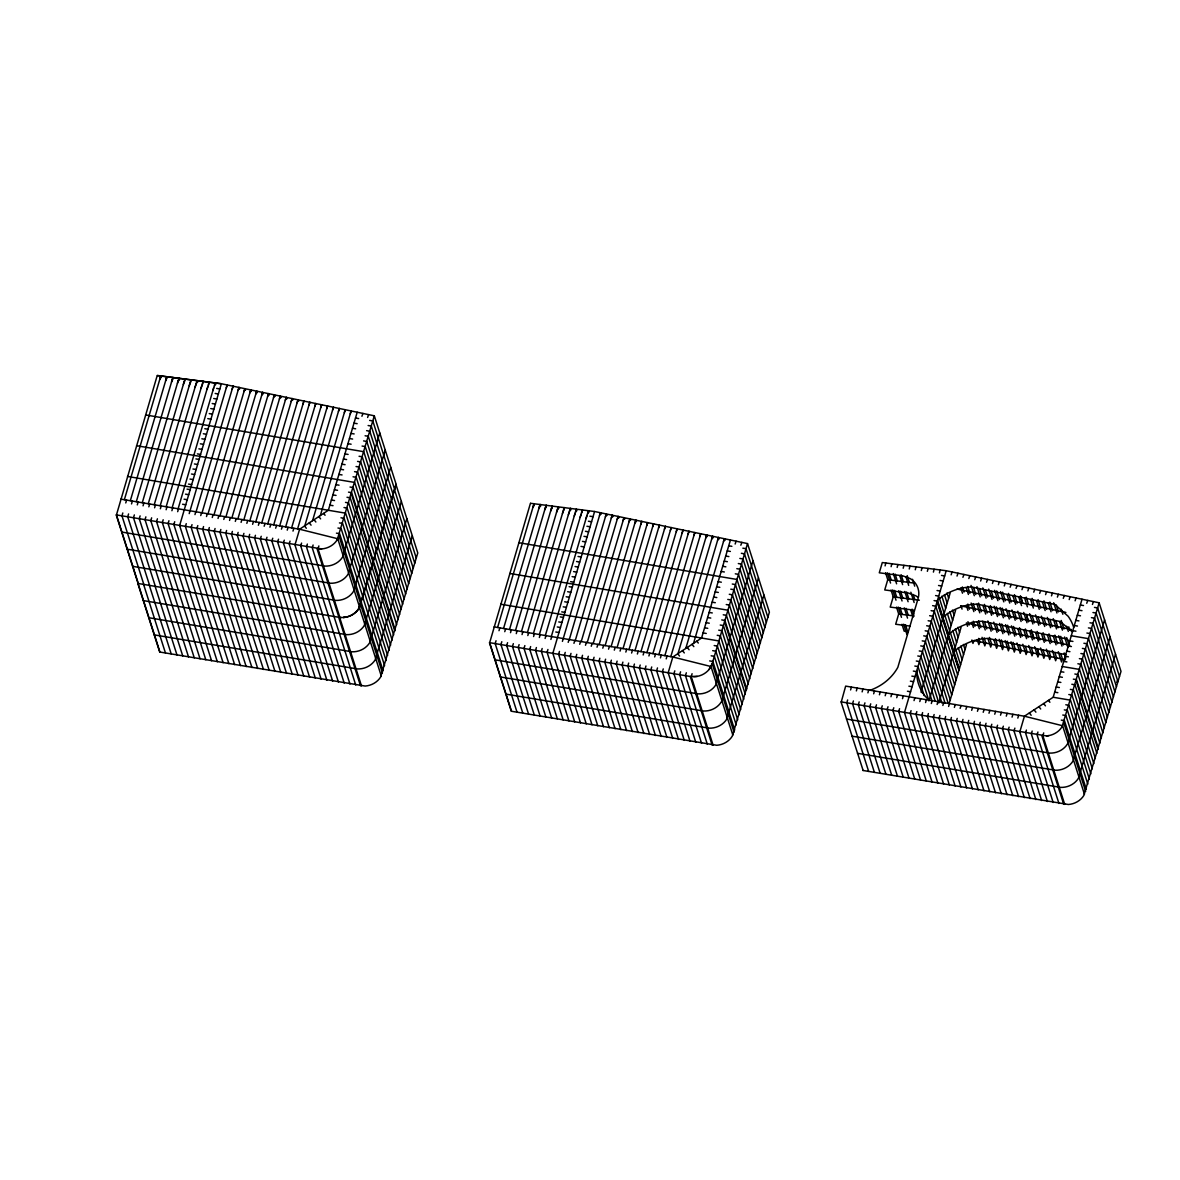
<?xml version="1.0" encoding="UTF-8"?>
<svg xmlns="http://www.w3.org/2000/svg" width="1180" height="1180" viewBox="0 0 1180 1180"><rect width="100%" height="100%" fill="white"/><g stroke="black" fill="none" stroke-linecap="round" stroke-linejoin="round"><path stroke-width="1.5" d="M160.259 378.913L160.967 376.007M166.292 379.68L167.014 376.789M172.339 380.462L173.047 377.556M178.372 381.228L179.095 378.338M184.419 382.01L185.127 379.104M190.452 382.777L191.175 379.886M196.5 383.559L197.207 380.653M202.532 384.326L203.255 381.42M208.58 385.108L209.288 382.202M214.613 385.875L215.335 382.969M533.478 506.677L534.186 503.772M539.511 507.459L540.234 504.553M545.558 508.226L546.266 505.32M551.591 509.008L552.314 506.102M557.639 509.775L558.347 506.869M563.671 510.542L564.394 507.651M569.719 511.324L570.427 508.418M575.751 512.091L576.474 509.2M581.799 512.872L582.507 509.967M587.832 513.639L588.554 510.748M885.088 565.899L885.797 562.993M891.121 566.68L891.829 563.775M897.169 567.447L897.877 564.542M903.202 568.229L903.91 565.323M909.249 568.996L909.957 566.09M915.282 569.778L915.99 566.872M921.329 570.545L922.037 567.639M905.473 624.722L907.656 631.58L906.948 634.486L903.673 624.205M927.362 571.327L928.07 568.421M933.41 572.094L934.117 569.188M939.442 572.875L940.15 569.97M340.946 617.494L343.542 617.509A18.113 15.797 -17.7 0 0 359.045 608.423L396.17 484.405L374.311 415.817L221.368 383.751L157.235 375.476L116.451 514.923L138.311 583.51M530.454 503.241L489.671 642.687L511.53 711.275M841.281 701.908L845.662 686.111L1024.417 716.216L1062.59 725.744L1084.464 794.332M124.357 499.715L160.79 375.933L161.424 377.497M122.809 512.961L121.968 515.852L143.827 584.439M125.759 502.946L126.599 500.099M130.331 500.718L166.837 376.715M128.576 513.934L127.735 516.825L149.595 585.413M131.526 503.919L132.367 501.058M136.305 501.721L172.87 377.482M134.343 514.908L133.502 517.799L155.362 586.386M137.293 504.893L138.134 502.031M142.279 502.724L178.903 378.264L179.537 379.842M140.11 515.881L139.27 518.758L161.129 587.345M143.06 505.851L143.901 503.005M148.252 503.742L184.95 379.046M145.878 516.855L145.037 519.731L166.896 588.319M148.828 506.825L149.668 503.978M154.226 504.745L190.983 379.827M151.645 517.828L150.804 520.705L172.664 589.292M154.595 507.798L155.435 504.952M160.185 505.748L197.031 380.609L197.65 382.173M157.412 518.802L156.571 521.678L200.04 658.809M160.362 508.772L161.203 505.925M166.159 506.751L203.063 381.391M163.179 519.76L162.339 522.651L184.198 591.239M166.129 509.745L166.97 506.884M172.133 507.754L209.096 382.173M168.947 520.734L168.091 523.625L189.965 592.213M171.897 510.719L172.737 507.857M178.106 508.772L215.144 382.94L215.763 384.518M174.714 521.707L173.858 524.599L195.732 593.171M177.664 511.678L178.505 508.831M186.248 523.654L185.393 526.531L207.267 595.118M189.198 513.625L227.135 384.96M192.016 524.628L191.16 527.504L213.019 596.092M194.966 514.598L195.806 511.751M196.072 511.796L233.035 386.199M197.783 525.601L196.927 528.478L240.41 665.609M200.733 515.572L201.573 512.725M202.046 512.799L238.95 387.438L239.57 389.002L239.083 387.468L238.094 390.315M203.55 526.56L202.695 529.451L224.554 598.039M206.5 516.545L207.341 513.683M208.019 513.802L244.85 388.677L245.469 390.241L244.983 388.707L243.994 391.553M209.317 527.534L208.462 530.425L230.321 599.012M212.267 517.519L213.093 514.657M213.993 514.804L250.75 389.916L251.384 391.48L250.883 389.931L249.909 392.793M215.07 528.507L214.229 531.398L236.089 599.971M218.035 518.477L218.861 515.63M219.967 515.822L256.65 391.155L257.284 392.719L256.798 391.17L255.809 394.031M220.837 529.481L219.996 532.357L241.856 600.945M223.787 519.451L224.628 516.604M225.941 516.825L262.565 392.394L263.184 393.958L262.697 392.409L261.709 395.271M226.604 530.454L225.764 533.331L247.623 601.918M229.554 520.424L230.395 517.577M231.914 517.828L268.465 393.633L269.084 395.197L268.598 393.648L267.609 396.51M232.371 531.428L231.531 534.304L253.39 602.892M235.322 521.398L236.162 518.551M237.888 518.831L274.365 394.872L274.999 396.436L274.498 394.887L273.524 397.749M238.139 532.387L237.298 535.278L259.157 603.865M241.089 522.371L241.93 519.51M243.847 519.834L280.265 396.097L280.899 397.675L280.412 396.126L279.424 398.988M243.906 533.36L243.065 536.251L264.925 604.839M246.856 523.345L247.697 520.483M249.821 520.852L286.18 397.336L286.799 398.914L286.312 397.365L285.324 400.226M249.673 534.334L248.833 537.225L270.692 605.797M252.623 524.303L253.464 521.457M255.794 521.855L292.08 398.575L292.699 400.138L292.212 398.604L291.224 401.466M255.441 535.307L254.6 538.183L276.459 606.771M258.391 525.277L259.231 522.43M261.768 522.858L297.98 399.814L298.614 401.377M261.208 536.28L260.352 539.157L282.227 607.744M264.158 526.25L264.999 523.404M267.742 523.861L303.88 401.053M266.975 537.254L266.12 540.13L287.994 608.718M269.925 527.224L270.766 524.377M273.716 524.864L309.794 402.292M272.742 538.227L271.887 541.104L293.761 609.691M275.692 528.198L276.533 525.351M279.69 525.882L315.694 403.531M278.51 539.186L277.654 542.077L299.528 610.665M281.459 529.171L282.3 526.31M285.663 526.885L321.594 404.77M284.277 540.16L283.421 543.051L305.281 611.638M287.227 530.145L288.068 527.283M291.622 527.888L327.494 406.009M290.044 541.133L289.189 544.024L311.048 612.597M292.994 531.103L293.835 528.256M297.596 528.891L333.409 407.248M304.779 525.823L339.309 408.487M301.579 543.08L300.723 545.957L322.582 614.544M312.553 520.69L345.209 409.726M307.346 544.054L306.49 546.93L328.35 615.518M320.326 515.557L351.109 410.95M313.098 545.013L312.257 547.904L355.741 685.034M357.201 412.233L328.35 510.276L299.602 529.23L294.956 544.983L316.815 613.571M318.866 545.927L318.025 548.818L339.884 617.405M159.934 652.053L116.201 514.878L321.668 548.921A18.098 15.783 -17.7 0 0 337.185 539.835L374.311 415.817M379.768 432.957L342.643 556.99A18.113 15.812 -17.7 0 1 324.795 566.105L121.673 532.033M385.241 450.111L348.115 574.129A18.113 15.812 -17.7 0 1 330.267 583.245L127.13 549.172M390.713 467.25L353.587 591.283A18.113 15.812 -17.7 0 1 335.74 600.399L132.603 566.326M345.622 617.17L343.292 617.465A18.113 15.797 -17.7 0 0 358.794 608.393L363.75 593.688M367.762 580.014L388.382 509.981L410.242 578.569M388.884 508.27L390.89 501.441M394.917 487.768L395.92 484.361L417.779 552.948L380.668 676.966A18.113 15.797 -17.7 0 1 365.151 686.052L159.684 652.009L137.809 583.422L338.896 617.288L317.036 548.715M401.392 501.5L364.266 625.533A18.113 15.812 -17.7 0 1 346.419 634.648L143.282 600.576M406.849 518.654L369.724 642.672A18.113 15.812 -17.7 0 1 351.876 651.788L148.754 617.715M412.322 535.794L375.196 659.827A18.113 15.812 -17.7 0 1 357.348 668.942L154.211 634.87M497.577 627.48L534.009 503.698M496.043 640.74L495.187 643.616L517.047 712.204M498.993 630.71L499.833 627.863M503.55 628.483L540.057 504.48L540.676 506.043M501.81 641.714L500.954 644.59L522.814 713.177M504.76 631.683L505.586 628.837M509.524 629.486L546.089 505.261M507.577 642.672L506.722 645.563L528.581 714.151M510.527 632.657L511.353 629.796M515.498 630.504L552.122 506.043M513.33 643.646L512.489 646.537L534.348 715.124M516.279 633.63L517.12 630.769M521.472 631.507L558.17 506.81L558.789 508.388M519.097 644.619L518.256 647.496L540.115 716.083M522.047 634.589L522.888 631.743M527.445 632.51L564.202 507.592M524.864 645.593L524.023 648.469L545.883 717.057M527.814 635.563L528.655 632.716M533.419 633.513L570.25 508.374L570.869 509.937M530.631 646.566L529.791 649.443L551.65 718.03M533.581 636.536L534.422 633.69M539.393 634.516L576.283 509.155L576.917 510.719M536.399 647.54L535.558 650.416L557.417 719.004M539.349 637.51L540.189 634.663M545.352 635.533L582.315 509.937M542.166 648.499L541.325 651.389L563.185 719.977M545.116 638.483L545.957 635.622M551.326 636.536L588.363 510.719L588.982 512.282M547.933 649.472L547.092 652.363L568.952 720.951M550.883 639.457L551.724 636.595M697.233 676.391L690.256 676.479L489.42 642.643L511.279 711.23L716.762 745.273A18.113 15.797 -17.7 0 0 732.264 736.202L769.389 612.169L747.53 543.582L594.587 511.515L552.845 653.337L574.719 721.909M559.468 651.419L558.612 654.295L580.486 722.883M562.418 641.389L600.355 512.725L600.989 514.303L600.487 512.754L599.514 515.616M565.235 652.393L564.379 655.269L586.254 723.856M568.185 642.363L569.025 639.516M569.306 639.56L606.269 513.964L606.889 515.542L606.402 513.993L605.414 516.855M571.002 653.366L570.147 656.242L592.021 724.83M573.952 643.336L574.793 640.489M575.265 640.563L612.169 515.203L612.789 516.766L612.302 515.232L611.314 518.094M576.769 654.34L575.914 657.216L597.788 725.803M579.719 644.31L580.56 641.463M581.239 641.566L618.069 516.442L618.703 518.005L618.202 516.471L617.229 519.318M582.537 655.298L581.681 658.189L603.541 726.777M585.486 645.283L586.327 642.422M587.212 642.584L623.969 517.681L624.604 519.244L624.102 517.71L623.129 520.557M588.304 656.272L587.448 659.163L609.308 727.75M591.254 646.257L592.095 643.395M593.186 643.587L629.884 518.92L630.504 520.483L630.017 518.949L629.029 521.796M594.071 657.245L593.216 660.136L615.075 728.709M597.021 647.215L597.862 644.369M599.16 644.59L635.784 520.159L636.404 521.722L635.917 520.174L634.928 523.035M599.838 658.219L598.983 661.095L620.842 729.683M602.788 648.189L603.614 645.342M605.134 645.593L641.684 521.398M605.591 659.192L604.75 662.069L626.61 730.656M608.556 649.162L609.381 646.316M611.107 646.596L647.584 522.637M611.358 660.166L610.517 663.042L632.377 731.63M614.308 650.136L615.149 647.289M617.081 647.614L653.499 523.876M617.125 661.125L616.284 664.016L638.144 732.603M620.075 651.109L620.916 648.263M623.04 648.617L659.399 525.115M622.893 662.098L622.052 664.989L643.911 733.577M625.843 652.083L626.683 649.221M629.014 649.62L665.299 526.339M628.66 663.072L627.819 665.963L649.678 734.535M631.61 653.042L632.451 650.195M634.988 650.623L671.199 527.578M634.427 664.045L633.586 666.921L655.446 735.509M637.377 654.015L638.218 651.168M640.961 651.625L677.114 528.817M640.194 665.019L639.354 667.895L661.213 736.482M643.144 654.989L643.985 652.142M646.935 652.643L683.014 530.056M645.962 665.992L645.121 668.868L666.98 737.456M648.912 655.962L649.752 653.115M652.909 653.646L688.913 531.295M651.729 666.966L650.873 669.842L672.748 738.429M654.679 656.936L655.52 654.089M658.883 654.649L694.814 532.534L693.973 535.41M657.496 667.924L656.641 670.815L678.515 739.403M660.446 657.909L661.287 655.048M664.856 655.652L700.728 533.773L699.873 536.649M663.263 668.898L662.408 671.789L684.282 740.376M666.213 658.883L667.054 656.021M670.815 656.655L706.628 535.012L707.248 536.576L706.761 535.027L705.773 537.888M677.999 653.587L712.528 536.251L713.163 537.815L712.661 536.266L711.688 539.127M674.798 670.845L673.942 673.721L695.802 742.308M685.772 648.454L718.428 537.49L719.062 539.053L718.561 537.505L717.588 540.366M680.565 671.818L679.71 674.695L701.569 743.282M693.545 643.321L724.343 538.729L724.963 540.293L724.476 538.744L723.488 541.605M686.332 672.792L685.477 675.668L707.336 744.255M730.435 539.998L701.569 638.041L672.821 656.995L668.175 672.762L690.049 741.335M692.085 673.692L691.244 676.582L713.104 745.17M709.106 669.444L712.204 663.632L747.53 543.582M753.002 560.721L715.876 684.754A18.113 15.812 -17.7 0 1 698.029 693.87L494.892 659.797M758.46 577.875L721.924 700.802M763.932 595.015L726.806 719.048A18.113 15.812 -17.7 0 1 708.959 728.163L505.822 694.091M847.638 699.961L846.798 702.838L868.657 771.425M850.588 689.931L851.429 687.085M885.575 572.831L887.758 579.69L884.735 589.956L908.099 592.95L915.739 595.767A22.081 19.264 -17.7 0 1 917.893 597.301M853.406 700.935L852.565 703.811L874.424 772.399M856.356 690.905L857.196 688.058M859.173 701.894L858.332 704.784L880.192 773.372M862.123 691.878L862.963 689.032M891.033 589.985L893.231 596.844L890.207 607.095L913.571 610.09M864.94 702.867L864.099 705.758L885.959 774.346M867.89 692.852L868.731 689.99M870.707 703.841L869.867 706.731L891.726 775.319M873.657 693.811L874.498 690.964M896.505 607.125L898.688 613.984L895.679 624.25L910.046 626.093M876.475 704.814L875.634 707.69L897.493 776.278M879.425 694.784L880.265 691.937M882.242 705.788L881.386 708.664L903.261 777.251M885.192 695.758L886.033 692.911M888.009 706.761L887.154 709.637L909.028 778.225M890.959 696.731L891.8 693.884M893.776 707.735L892.921 710.611L914.795 779.198M896.726 697.705L897.567 694.858M899.544 708.693L898.688 711.584L920.562 780.172M902.494 698.678L903.334 695.817M862.89 770.452L1068.372 804.495A18.113 15.797 -17.7 0 0 1083.874 795.423L1121 671.391L1099.14 602.803L946.198 570.736L904.455 712.558L926.33 781.145M911.078 710.64L910.223 713.531L932.082 782.104M914.028 700.61L914.869 697.764M920.99 692.129L950.136 593.098M916.845 711.614L915.99 714.49L937.849 783.077M919.795 701.584L920.636 698.737M922.613 712.587L921.757 715.464L943.617 784.051M925.562 702.557L926.403 699.711M955.594 610.237L928.926 700.876L917.996 666.582L914.825 666.051M928.38 713.561L927.524 716.437L949.384 785.025M931.33 703.531L932.156 700.684M934.132 714.534L933.292 717.411L955.151 785.998M937.097 704.504L937.923 701.658M961.066 627.391L938.838 702.911L922.436 651.478L919.264 650.947M939.9 715.493L939.059 718.384L960.918 786.971M942.85 705.478L943.69 702.616M949.236 703.28L966.523 644.531M945.667 716.467L944.826 719.358L966.686 787.945M948.617 706.451L949.458 703.59M951.434 717.44L950.593 720.316L972.453 788.904M954.384 707.41L955.225 704.563M957.201 718.413L956.361 721.29L978.22 789.877M960.151 708.384L960.992 705.537M962.969 719.387L962.128 722.263L983.987 790.851M965.919 709.357L966.759 706.51M968.736 720.361L967.895 723.237L989.755 791.824M971.686 710.331L972.527 707.484M974.503 721.319L973.662 724.21L995.522 792.798M977.453 711.304L978.294 708.443M980.27 722.293L979.415 725.184L1001.289 793.771M983.22 712.278L984.061 709.416M986.038 723.266L985.182 726.157L1007.056 794.73M988.988 713.236L989.828 710.389M991.805 724.24L990.949 727.116L1012.823 795.704M994.755 714.21L995.596 711.363M997.572 725.213L996.717 728.09L1018.591 796.677M1000.522 715.183L1001.363 712.337M1003.339 726.187L1002.484 729.063L1024.343 797.65M1006.289 716.157L1007.13 713.31M1009.107 727.16L1008.251 730.037L1030.111 798.624M1012.057 717.13L1012.897 714.284M1014.874 728.119L1014.018 731.01L1035.878 799.598M1017.824 718.104L1018.665 715.242M1026.394 730.066L1025.553 732.957L1047.412 801.53M1032.161 731.04L1031.32 733.916L1053.179 802.503M1037.928 732.013L1037.087 734.889L1058.947 803.477M1041.645 800.571L1019.786 731.984L1024.417 716.216L1053.179 697.262L1082.031 599.219M1043.695 732.913L1042.855 735.804L1064.714 804.391M863.14 770.496L841.03 701.864L1046.498 735.922A18.113 15.797 -17.7 0 0 1062.015 726.836L1099.14 602.803M1104.598 619.943L1067.472 743.975A18.113 15.812 -17.7 0 1 1049.625 753.091L846.488 719.018M1110.07 637.097L1072.945 761.13A18.113 15.812 -17.7 0 1 1055.097 770.23L851.96 736.158M1115.528 654.236L1078.417 778.269A18.113 15.812 -17.7 0 1 1060.569 787.385L857.432 753.312M1116.782 682.365L1117.254 680.772M159.728 379.547L160.701 376.7M165.628 380.786L166.616 377.939M171.528 382.025L172.516 379.163M177.442 383.264L178.416 380.402M183.343 384.503L184.316 381.642M189.243 385.742L190.231 382.88M195.143 386.981L196.131 384.12M201.057 388.22L202.031 385.358M206.957 389.459L207.931 386.598M212.857 390.698L213.713 387.807M226.294 387.851L227.268 384.99M232.195 389.075L233.183 386.229M297.139 402.69L298.112 399.843M303.039 403.929L304.027 401.082M308.939 405.168L309.927 402.321M314.839 406.407L315.827 403.545M320.754 407.646L321.727 404.784M326.654 408.885L327.642 406.023M332.554 410.124L333.542 407.262M338.454 411.363L339.442 408.501M344.368 412.602L345.342 409.74M350.268 413.841L351.257 410.979M361.921 416.275L362.909 413.428M367.614 417.469L368.603 414.623M532.947 507.326L533.935 504.465M538.847 508.55L539.835 505.704M544.762 509.79L545.735 506.943M550.662 511.029L551.635 508.182M556.562 512.268L557.55 509.406M562.462 513.506L563.45 510.645M568.376 514.746L569.35 511.884M574.276 515.985L575.25 513.123M580.177 517.224L581.165 514.362M586.077 518.462L586.932 515.572M640.843 524.274L641.817 521.413M646.743 525.513L647.717 522.651M652.643 526.752L653.632 523.891M658.543 527.991L659.532 525.13M664.458 529.23L665.432 526.369M670.358 530.469L671.332 527.607M676.258 531.708L677.246 528.847M682.158 532.932L683.146 530.086M688.073 534.171L689.046 531.325M735.14 544.039L736.128 541.192M740.834 545.234L741.822 542.387M951.124 574.837L952.098 571.976M957.024 576.076L957.998 573.215M962.924 577.315L963.913 574.453M968.824 578.554L969.813 575.692M974.739 579.778L975.713 576.932M980.639 581.017L981.613 578.171M986.539 582.256L987.527 579.409M992.439 583.495L993.427 580.634M998.354 584.734L999.327 581.873M1004.254 585.973L1005.227 583.112M1010.154 587.212L1011.142 584.351M1016.054 588.451L1017.042 585.59M1021.969 589.69L1022.942 586.829M1027.869 590.929L1028.842 588.068M1033.769 592.168L1034.757 589.307M1039.668 593.393L1040.657 590.546M1045.583 594.631L1046.557 591.785M1051.483 595.871L1052.457 593.024M1057.383 597.11L1058.371 594.263M1038.946 654.192L1037.264 649.029L1038.946 654.192L1037.928 657.039L1034.639 646.743M1063.283 598.349L1064.272 595.487M1069.198 599.588L1070.171 596.726M1075.098 600.827L1076.072 597.965M1086.751 603.275L1087.724 600.413M1092.444 604.47L1093.432 601.608M337.185 539.835L337.76 538.744L299.602 529.23L120.832 499.125M721.924 700.817L721.334 701.894A18.113 15.812 -17.7 0 1 703.487 711.009L500.35 676.937M1062.015 726.836L1062.59 725.744M494.066 626.89L672.821 656.995L710.994 666.523L710.404 667.615A18.113 15.812 -17.7 0 1 694.902 676.686L693.589 676.701M1046.498 735.922L1048.843 735.612M319.338 548.951L321.668 548.921M341.197 617.538L338.66 617.258L360.519 685.831M157.471 375.565L221.368 383.751L179.626 525.557L201.5 594.145M530.69 503.329L594.587 511.515M946.198 570.736L882.301 562.55L879.277 572.802L902.641 575.796L910.282 578.628A22.081 19.264 -17.7 0 1 918.084 588.496L918.63 590.944A22.081 19.264 -17.7 0 1 918.069 598.57L897.833 667.349A47.539 41.462 -17.7 0 1 870.162 690.241M887.758 579.69L913.91 583.053M893.231 596.844L919.382 600.192M898.688 613.984L914.279 615.99M907.656 631.58L904.16 631.138L901.977 624.279M216.678 388.426L219.834 388.957M215.188 393.456L218.359 394.002M355.505 418.03L358.661 418.561M369.635 420.404L372.806 420.935L394.666 489.523M213.713 398.501L216.869 399.032M353.985 423.148L357.156 423.679M368.131 425.523L371.287 426.069L393.161 494.641M212.223 403.531L215.394 404.062M352.481 428.266L355.652 428.812M366.611 430.656L369.783 431.187L391.642 499.774M210.748 408.575L213.905 409.106M350.976 433.399L354.148 433.93M365.107 435.774L368.278 436.305L390.138 504.893M209.258 413.605L212.43 414.136M349.472 438.518L352.628 439.063M363.602 440.907L366.774 441.438L388.633 510.025M207.783 418.635L210.94 419.166M347.953 443.665L351.124 444.211M362.083 446.055L365.254 446.586L387.232 515.188M145.612 414.947L363.75 451.689L385.609 520.277M204.819 428.709L207.975 429.24M344.944 453.902L348.1 454.433M359.074 456.276L362.245 456.808L384.105 525.395M203.329 433.739L206.5 434.27M343.439 459.02L346.596 459.551M357.57 461.41L360.726 461.941L382.6 530.528M201.854 438.783L205.01 439.314M341.92 464.153L345.091 464.684M356.065 466.528L359.221 467.059L381.081 535.646M200.364 443.813L203.535 444.344M340.415 469.271L343.587 469.802M354.546 471.646L357.717 472.192L379.577 540.779M198.889 448.843L202.046 449.388M589.897 516.191L593.053 516.722M941.492 575.412L944.664 575.943M338.911 474.404L342.067 474.935M353.041 476.779L356.213 477.31L378.072 545.898M197.399 453.887L200.571 454.418M588.407 521.236L591.578 521.767M940.018 580.457L943.189 580.988M136.57 445.701L354.693 482.443L376.568 551.016M728.724 545.794L731.88 546.325M742.854 548.169L746.025 548.7L767.885 617.288M1080.334 605.016L1083.491 605.547M1094.465 607.39L1097.621 607.921L1119.495 676.509M195.924 458.917L199.081 459.448M586.932 526.265L590.089 526.796M938.543 585.486L941.699 586.018M335.887 484.641L339.058 485.187M350.032 487.03L353.189 487.561L375.048 556.149M727.219 550.913L730.376 551.444M741.35 553.302L744.506 553.833L766.381 622.421M1078.815 610.134L1081.986 610.665M1092.96 612.523L1096.117 613.054L1117.976 681.642M194.435 463.961L197.606 464.492M585.442 531.295L588.614 531.826M937.053 590.516L940.224 591.062M334.382 489.774L337.554 490.305M348.513 492.149L351.684 492.68L395.167 629.81M725.7 556.046L728.871 556.577M739.845 558.42L743.002 558.951L764.861 627.539M1077.311 615.267L1080.482 615.798M1091.441 617.642L1094.612 618.173L1116.472 686.76M192.959 468.991L196.131 469.522M583.967 536.34L587.124 536.871M935.578 595.561L938.734 596.092M332.878 494.892L336.035 495.423M347.009 497.281L350.18 497.813L372.039 566.4M724.196 561.164L727.367 561.695M738.326 563.553L741.497 564.084L763.357 632.672M1075.806 620.385L1078.963 620.916M1089.937 622.775L1093.108 623.306L1114.967 691.893M191.484 474.021L194.641 474.552M582.477 541.369L585.649 541.9M934.088 600.591L937.259 601.122L959.119 669.709M331.374 500.025L334.53 500.556M345.504 502.4L348.661 502.931L370.535 571.518M722.691 566.297L725.848 566.828M736.822 568.672L739.993 569.202L761.852 637.79M1074.302 625.518L1077.458 626.049M1088.432 627.893L1091.589 628.424L1113.463 697.011M189.995 479.065L193.166 479.596M581.003 546.399L584.159 546.945M932.613 605.635L935.769 606.166L957.629 674.754M329.854 505.143L333.026 505.674M344 507.533L347.156 508.064L369.016 576.651M721.172 571.445L724.343 571.976M735.302 573.819L738.474 574.35L760.451 642.952M1072.782 630.666L1075.939 631.197M1086.913 633.041L1090.084 633.572L1112.062 702.174M188.52 484.095L191.676 484.626M931.123 610.665L934.294 611.196L956.154 679.783M127.514 476.44L345.651 513.182L367.511 581.77M518.831 542.712L736.969 579.454L758.829 648.041M1071.278 635.769L1088.58 638.675L1110.439 707.263M187.03 489.125L190.201 489.671M578.038 556.473L581.194 557.004M929.648 615.695L932.805 616.226L954.664 684.813M340.976 517.784L344.147 518.315L366.007 586.903M718.163 581.666L721.334 582.197M732.293 584.041L735.465 584.572L757.324 653.159M1069.773 640.888L1072.93 641.419M1083.904 643.262L1087.075 643.808L1108.935 712.381M185.555 494.169L188.712 494.7M576.548 561.518L579.719 562.049M928.159 620.739L931.33 621.27L953.189 689.858M339.471 522.902L342.628 523.433L364.502 592.021M716.658 586.784L719.815 587.316M730.789 589.174L733.96 589.705L755.819 658.293M1068.269 646.006L1071.425 646.552M1082.399 648.395L1085.556 648.926L1107.43 717.514M184.065 499.199L187.237 499.73M575.073 566.548L578.244 567.078M926.684 625.769L929.84 626.3L951.714 694.887M337.967 528.021L341.123 528.566L362.983 597.139M715.154 591.918L718.31 592.449M729.284 594.292L732.441 594.823L754.315 663.411M1066.75 651.139L1069.921 651.67M1080.895 653.514L1084.051 654.045L1105.911 722.632M182.59 504.244L185.747 504.775M573.598 571.577L576.755 572.108M925.194 630.799L928.365 631.344L950.225 699.917M336.447 533.154L339.619 533.685L361.478 602.272M713.635 597.036L716.806 597.567M727.78 599.425L730.936 599.956L752.796 668.544M1065.245 656.257L1068.416 656.803M1079.376 658.647L1082.547 659.178L1104.406 727.765M572.108 576.622L575.279 577.153M923.719 635.843L926.875 636.374L948.204 703.25M712.13 602.169L715.301 602.7M726.261 604.544L729.432 605.075L751.291 673.662M1063.74 661.39L1066.897 661.921M1077.871 663.765L1081.042 664.296L1102.902 732.883M570.633 581.651L573.79 582.183M922.229 640.873L925.4 641.404L945.077 703.133M509.79 573.465L727.927 610.207L749.787 678.795M1062.236 666.508L1079.523 669.429L1101.397 738.016M569.144 586.681L572.315 587.227M920.754 645.903L923.911 646.448L941.95 703.029M709.121 612.42L712.278 612.951M723.251 614.795L726.408 615.326L748.282 683.913M1060.717 671.641L1063.888 672.172M1074.862 674.016L1078.019 674.547L1099.878 743.135M567.669 591.726L570.825 592.257M707.602 617.538L710.773 618.069M721.747 619.913L724.904 620.459L746.763 689.032M1059.212 676.76L1062.384 677.291M1073.343 679.149L1076.514 679.68L1098.373 748.268M566.179 596.755L569.35 597.287M917.789 655.977L920.946 656.508L935.165 701.097M706.097 622.657L709.269 623.202M720.228 625.046L723.399 625.577L745.259 694.165M1057.708 681.893L1060.864 682.424M1071.838 684.267L1075.01 684.798L1096.869 753.386M564.704 601.785L567.86 602.331M916.3 661.021L919.471 661.552L932.038 700.979M704.593 627.79L707.749 628.321M718.723 630.164L721.895 630.695L743.754 699.283M1056.203 687.011L1059.36 687.542M1070.334 689.385L1073.49 689.931L1095.365 758.504M563.214 606.83L566.385 607.361M703.074 632.908L706.245 633.453M717.219 635.297L720.375 635.828L742.25 704.416M1054.684 692.144L1057.855 692.675M1068.829 694.519L1071.986 695.05L1093.845 763.637M408.723 583.716L386.863 515.129M561.739 611.86L564.896 612.391M913.35 671.081L916.506 671.612L924.161 695.625M500.733 604.204L718.871 640.947L740.73 709.534M1053.179 697.262L1070.481 700.168L1092.341 768.755M560.249 616.904L563.421 617.435M911.86 676.125L915.031 676.656M714.195 645.549L717.366 646.08L739.226 714.667M1065.806 704.77L1068.977 705.301L1090.836 773.888M558.774 621.934L561.931 622.465M910.385 681.155L913.541 681.686M712.691 650.667L715.862 651.198L737.721 719.785M1064.301 709.888L1067.458 710.419L1089.332 779.007M557.284 626.964L560.456 627.495M908.895 686.185L912.066 686.731M711.186 655.8L714.343 656.331L736.217 724.918M1062.782 715.021L1065.953 715.552L1087.812 784.139M555.81 632.008L558.966 632.539M907.42 691.229L910.577 691.76M709.667 660.918L712.838 661.449L734.698 730.037M1061.277 720.139L1064.448 720.67L1086.308 789.258M948.425 634.575A47.539 41.462 -17.7 0 1 982.586 621.255L1065.746 638.69L1068.52 640.43M1065.894 654.723L988.058 638.409A47.539 41.462 -17.7 0 0 953.897 651.729M1065.466 659.753L973.957 640.563L972.984 643.425L971.892 639.988M957.024 589.041L1065.879 612.435M960.697 605.797L1071.352 629.574M967.954 623.335L1069.685 645.195M1072.487 631.949L1060.274 621.55L977.114 604.116A47.539 41.462 -17.7 0 0 942.967 617.435M1048.445 700.389L1049.905 702.262M1043.636 703.546L1045.45 705.861M1038.902 706.673L1040.701 708.988M1034.093 709.844L1035.907 712.159M1029.358 712.971L1031.158 715.272M696.834 641.168L698.295 643.041M692.026 644.324L693.84 646.64M687.291 647.451L689.091 649.767M682.497 650.623L684.297 652.924M677.748 653.75L679.562 656.05M323.615 513.403L325.075 515.276M318.806 516.56L320.621 518.875M314.072 519.687L315.871 522.003M309.263 522.858L311.078 525.159M304.529 525.97L306.328 528.286M1068.756 626.831L1069.847 630.268M1061.204 609.116L1062.856 614.264M1066.676 626.255L1068.313 631.403M1056.292 605.016L1058.475 611.874M1061.204 620.459L1063.947 629.029M1066.676 637.598L1069.405 646.168M1053.666 602.729L1056.941 613.025M1059.684 621.595L1062.413 630.164M1064.596 637.023L1067.885 647.319M1076.16 680.889L1098.02 749.477M1049.846 602.066L1052.575 610.635M1055.849 620.931L1058.032 627.79M1060.776 636.359L1063.505 644.929M1048.312 603.216L1051.041 611.786M1053.224 618.645L1056.513 628.925M1058.696 635.784L1061.971 646.08M1064.168 652.938L1065.806 658.086M1043.931 600.827L1046.675 609.396M1049.949 619.692L1052.132 626.55M1054.861 635.12L1057.605 643.69M1060.879 653.986L1062.516 659.133L1061.543 661.98L1058.254 651.699M1042.412 601.977L1045.141 610.547M1047.324 617.405L1050.598 627.686M1053.342 636.271L1056.071 644.841M1038.031 599.588L1040.76 608.172M1044.049 618.453L1046.232 625.312M1048.961 633.881L1051.69 642.466M1054.979 652.747L1056.616 657.894L1055.628 660.741L1052.354 650.46M1036.497 600.738L1039.241 609.308M1041.424 616.167L1044.698 626.462M1047.442 635.032L1050.171 643.601M1032.131 598.349L1034.314 605.207M1038.135 617.214L1040.332 624.073M1043.061 632.642L1045.79 641.227M1049.079 651.508L1050.716 656.655L1049.728 659.517L1046.454 649.221M1030.597 599.499L1033.326 608.069M1035.524 614.928L1038.798 625.223M1041.527 633.793L1044.271 642.363M1026.231 597.124L1028.414 603.983M1032.235 615.975L1034.418 622.834M1037.161 631.403L1039.89 639.988M1043.164 650.269L1044.802 655.416L1043.828 658.278L1040.554 647.982M1024.697 598.26L1027.426 606.83M1029.609 613.689L1032.898 623.984M1035.627 632.554L1038.356 641.124M1063.8 722.853L1085.674 791.441M1018.797 597.021L1021.526 605.591M1023.709 612.45L1026.984 622.745M1029.727 631.315L1032.456 639.885M1014.417 594.646L1017.145 603.216M1020.435 613.497L1022.617 620.356M1025.346 628.94L1028.075 637.51M1031.364 647.791L1033.002 652.938L1032.013 655.8L1028.739 645.504M1012.883 595.782L1015.626 604.352M1017.809 611.211L1021.084 621.506M1023.827 630.076L1026.556 638.646M1008.517 593.407L1011.245 601.977M1014.52 612.273L1016.717 619.117M1019.446 627.701L1022.175 636.271M1025.464 646.552L1027.102 651.699L1026.113 654.561L1022.839 644.265M1006.983 594.543L1009.711 603.113M1011.909 609.972L1015.184 620.267M1017.912 628.837L1020.656 637.407M1002.617 592.168L1005.345 600.738M1008.62 611.034L1010.803 617.892M1013.546 626.462L1016.275 635.032M1019.55 645.327L1021.187 650.46L1020.213 653.322L1016.939 643.041M1000.537 591.593L1003.811 601.889M1005.994 608.747L1009.284 619.028M1011.467 625.887L1014.741 636.182M996.702 590.929L999.445 599.499M1002.174 608.069L1004.903 616.653M1007.632 625.223L1010.375 633.793M1013.104 642.363L1015.287 649.221L1014.313 652.083L1011.024 641.802M1041.866 735.701L1063.726 804.288M994.637 590.354L997.911 600.65M1000.094 607.508L1003.369 617.789M1005.567 624.648L1008.841 634.943M991.348 591.401L993.531 598.26M996.274 606.845L999.003 615.414M1001.732 623.984L1004.46 632.554M1007.204 641.124L1009.387 647.982L1008.399 650.844L1005.124 640.563M988.722 589.115L992.011 599.411M994.194 606.269L997.469 616.55M999.652 623.409L1002.941 633.704M985.448 590.162L987.631 597.021M990.359 605.606L993.103 614.175M996.377 624.456L998.56 631.315M1001.289 639.899L1003.487 646.758L1002.499 649.605L999.224 639.324M982.822 587.876L986.096 598.172M988.84 606.741L991.569 615.311M993.752 622.17L997.041 632.465M979.548 588.923L981.731 595.782M984.459 604.367L987.188 612.936M990.477 623.217L992.66 630.076M995.389 638.66L997.572 645.519L996.599 648.366L993.87 639.796M976.922 586.637L980.197 596.933M982.925 605.502L985.669 614.072M987.852 620.931L991.126 631.226M973.633 587.699L975.831 594.558M978.559 603.128L981.288 611.697M984.563 621.993L986.76 628.837M989.489 637.421L991.672 644.28L990.698 647.127L987.955 638.557M971.022 585.413L974.297 595.694M977.025 604.263L979.754 612.833M982.498 621.418L985.226 629.987M967.733 586.46L969.916 593.319M973.205 603.6L975.388 610.458M978.663 620.754L980.846 627.613M984.135 637.893L985.772 643.041L984.784 645.903L982.055 637.318M966.199 587.596L968.397 594.455M971.125 603.024L973.854 611.609M977.143 621.889L979.326 628.748M962.379 586.932L964.016 592.08M967.836 604.072L969.488 609.219M973.308 621.226L974.946 626.374M978.781 638.365L979.872 641.802L978.884 644.663L977.246 639.516M960.845 588.068L962.482 593.216M966.317 605.222L967.954 610.37M971.774 622.361L973.426 627.509M967.954 621.698L969.046 625.135M960.963 605.694L962.054 609.131M966.42 622.848L967.512 626.27M947.009 592.994L948.646 598.127M952.467 610.134L954.119 615.282M957.939 627.288L959.576 632.421M963.411 644.428L965.048 649.575M944.428 594.587L947.171 603.172M949.9 611.742L952.629 620.311M955.358 628.881L958.101 637.466M960.83 646.035L963.559 654.605M941.861 596.195L945.682 608.202M947.319 613.349L951.154 625.356M952.791 630.489L956.611 642.495M958.249 647.643L962.084 659.635M939.28 597.803L944.162 613.364M944.752 614.957L949.635 630.518M950.21 632.097L960.564 664.812M959.37 668.868L937.495 600.281A47.539 41.462 -17.7 0 1 971.656 586.962L1054.817 604.396L1068.18 616.314A49.929 43.557 -17.7 0 1 1073.726 627.465M937.067 601.771L958.927 670.358M912.524 579.292L914.707 586.15M907.199 575.604L909.382 582.463M913.202 594.469L914.854 599.617M905.93 576.799L908.674 585.369M910.857 592.227L914.131 602.523M901.151 574.837L903.349 581.696M906.624 591.976L908.807 598.835M912.081 609.131L913.733 614.279M899.898 576.017L902.626 584.601M904.809 591.46L908.099 601.741M910.827 610.311L913.01 617.17M895.119 574.055L897.302 580.914M900.576 591.21L902.774 598.068M906.048 608.349L908.231 615.208M893.304 573.539L896.594 583.82M898.777 590.678L902.051 600.974M904.234 607.833L907.523 618.114M889.071 573.288L891.269 580.147M894.543 590.428L896.726 597.287M900.001 607.582L902.198 614.441M887.271 572.757L890.546 583.053M892.729 589.912L896.018 600.192M898.201 607.051L901.476 617.347M724.55 621.668L746.409 690.241M712.204 663.632L734.063 732.22M732.854 735.096L710.994 666.523M690.256 676.479L712.13 745.067M416.275 558.066L394.415 489.479L391.391 499.73L413.266 568.317M392.911 494.612L414.77 563.199M389.887 504.863L411.746 573.436M385.358 520.232L407.233 588.82M383.854 525.351L405.714 593.938M382.35 530.484L404.209 599.071M380.845 535.602L402.704 604.19M379.326 540.735L401.2 609.323M377.821 545.853L399.681 614.441M376.317 550.986L398.176 619.559M374.812 556.105L396.672 624.692M351.33 493.889L373.19 562.476M372.939 562.432L394.799 631.02M371.788 566.356L393.648 634.943M370.284 571.474L392.144 640.062M368.78 576.607L390.639 645.195M389.135 650.313L367.26 581.725L364.251 591.976L386.111 660.564M365.756 586.858L387.615 655.446M362.747 597.11L384.606 665.682M361.228 602.228L383.102 670.815M338.97 535.868L360.844 604.455M360.593 604.411L382.453 672.998M337.76 538.744L359.635 607.331M359.384 607.287L381.243 675.875M339.634 617.361L361.493 685.949M328.099 615.473L349.973 684.061M322.332 614.5L344.206 683.087M316.579 613.526L338.439 682.114M310.812 612.568L332.671 681.14M305.045 611.594L326.904 680.182M299.278 610.621L321.137 679.208M293.51 609.647L315.37 678.235M287.743 608.674L309.603 677.261M281.976 607.7L303.835 676.288M276.209 606.726L298.068 675.314M270.441 605.768L292.301 674.355M264.674 604.794L286.534 673.382M258.907 603.821L280.766 672.408M253.14 602.847L274.999 671.435M247.372 601.874L269.247 670.461M241.605 600.9L263.479 669.488M235.838 599.942L257.712 668.514M230.071 598.968L251.945 667.556M224.303 597.995L246.178 666.582M212.784 596.048L234.643 664.635M207.016 595.074L228.876 663.662M201.249 594.101L223.108 662.688M195.482 593.142L217.341 661.729M189.715 592.168L211.574 660.756M183.947 591.195L205.807 659.782M172.413 589.248L194.272 657.835M166.646 588.274L188.505 656.862M160.878 587.316L182.738 655.888M155.111 586.342L176.971 654.929M149.344 585.369L171.218 653.956M143.577 584.395L165.451 652.983M929.044 700.153A47.539 41.462 -17.7 0 1 916.816 670.55M922.377 693.221A47.539 41.462 -17.7 0 1 922.288 687.704M1022.544 602.744L1020.361 595.885L1022.514 602.744M1028.562 621.609L1026.379 614.75L1028.547 621.609M1034.019 638.749L1031.291 630.179L1034.019 638.749"/></g></svg>
